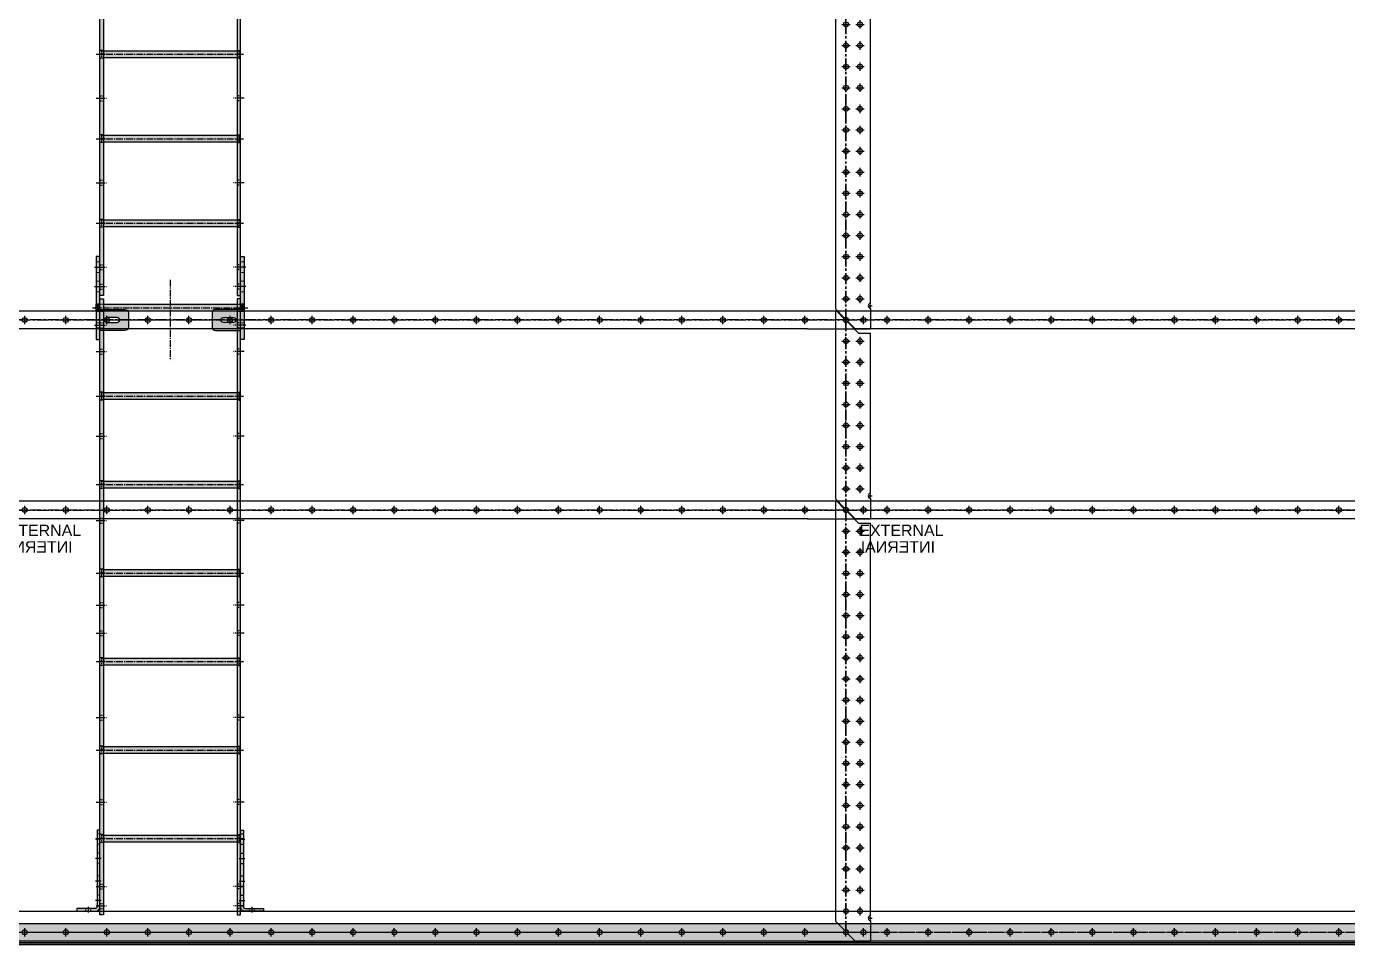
# Model space of a CAD drawing. Header units: millimetres. Extents: x -1425 to 254614, y -45665 to 8786.
# Drawn here: x 9922 to 13675, y -35 to 2574 of the extents above; entities that cross this region are included whole.
import ezdxf

# ---------------------------------------------------------------- set-up
doc = ezdxf.new("R2010")
doc.units = ezdxf.units.MM
doc.header["$PDMODE"] = 4
for name, pattern in [('CENTER', [50.8, 31.75, -6.35, 6.35, -6.35]), ('CENTER2', [28.575, 19.05, -3.175, 3.175, -3.175]), ('HIDDEN', [0.375, 0.25, -0.125]), ('HIDDEN2', [4.7625, 3.175, -1.5875])]:
    doc.linetypes.add(name, pattern=pattern)
doc.layers.get('Defpoints').update_dxf_attribs({"color": 9})
for name, color, linetype in [('Bolt Holes', 7, 'Continuous'), ('CENTRE', 1, 'CENTER'), ('CENTRELINE', 1, 'CENTER'), ('X 0001 M', 7, 'Continuous'), ('X 1001 H', 8, 'HIDDEN'), ('X 1001 M', 8, 'HIDDEN2'), ('X 1104 M - Ladder Rung Hidden', 8, 'HIDDEN2'), ('X 1515 M', 8, 'HIDDEN'), ('X 2001 M', 1, 'CENTER2'), ('X 2106 M - Ladder Bracket Centre', 1, 'CENTER'), ('X 2515 M', 1, 'CENTER'), ('X 3001 D', 5, 'Continuous'), ('X 5001 H', 8, 'Continuous'), ('X 5199 H - Ladder', 255, 'Continuous'), ('X 5199 H_LADDER', 255, 'Continuous')]:
    doc.layers.add(name, color=color, linetype=linetype)
doc.layers.add('X 5999 H', color=7, linetype='Continuous', true_color=0xffffff)
doc.styles.add('BIT STD. 2.0', font='isocpeur.ttf', dxfattribs={"height": 2})
doc.styles.add('GG STD. 1.8', font='arial.ttf', dxfattribs={"height": 1.8})
doc.dimstyles.new('BIT STD. 2.0', dxfattribs={"dimtxt": 2, "dimasz": 2, "dimexe": 1, "dimexo": 0.625, "dimgap": 1, "dimtad": 1, "dimdec": 0, "dimdsep": 46, "dimtxsty": 'BIT STD. 2.0', "dimcen": 0, "dimadec": 0, "dimazin": 0, "dimtfac": 1, "dimtdec": 0, "dimtmove": 0, "dimatfit": 3, "dimfxl": 1, "dimtfill": 1, "dimlwd": -1, "dimlwe": -1, "dimarcsym": 0})

# ---------------------------------------------------------------- blocks, each defined once
blk = doc.blocks.new('*D443')
at = {"color": 0, "transparency": 16777216}
blk.add_line((0, 6586.9), (0, 8141.3), dxfattribs=at)
at = {"layer": 'Defpoints', "color": 0, "transparency": 16777216}
for p in [(0, 7541.3), (0, 6540), (36750, 0)]:
    blk.add_point(p, dxfattribs=at)
at = {"color": 0, "transparency": 16777216, "insert": (-150, 7878.8), "char_height": 150, "attachment_point": 5, "rotation": 90, "style": 'BIT STD. 2.0', "bg_fill": 3, "box_fill_scale": 1.1, "bg_fill_color": 256, "bg_fill_true_color": 13158600, "bg_fill_transparency": 0}
blk.add_mtext('360.0%%D', dxfattribs=at)
blk = doc.blocks.new('*U235')
at = {"layer": 'X 5001 H'}
h = blk.add_hatch(color=8, dxfattribs=at)
h.dxf.hatch_style = 1
h.paths.add_polyline_path([(0, 25), (0, -35), (36850, -35), (36850, 25)])
for p, q in [((0, 25), (36850, 25)), ((0, -35), (36850, -35))]:
    blk.add_line(p, q)
blk.add_lwpolyline([(0, 25), (36850, 25), (36850, -35), (0, -35)], close=True)
at = {"layer": 'X 1515 M', "color": 251, "true_color": 0x636466}
blk.add_line((0, -29), (36850, -29), dxfattribs=at)
at = {"layer": 'X 2515 M'}
blk.add_line((-66, 0), (36916, 0), dxfattribs=at)
blk = doc.blocks.new('*U73')
at = {"layer": 'CENTRELINE', "color": 0, "linetype": 'CENTER2', "transparency": 16777216}
for p, q in [((-12, 0), (-1.4, 0)), ((0, 1.4), (0, 12)), ((1.4, 0), (12, 0)), ((0, -12), (0, -1.4))]:
    blk.add_line(p, q, dxfattribs=at)
at = {"layer": 'CENTRELINE', "color": 0, "linetype": 'Continuous', "transparency": 16777216}
for p, q in [((-0.7, 0), (0.7, 0)), ((0, -0.7), (0, 0.7))]:
    blk.add_line(p, q, dxfattribs=at)
blk = doc.blocks.new('14mm DIA HOLE')
blk.add_circle((0, 0), 7)
at = {"layer": 'CENTRELINE', "linetype": 'CENTER2'}
blk.add_blockref('*U73', (0, 0), dxfattribs=at)
blk = doc.blocks.new('*U229')
blk.add_blockref('14mm DIA HOLE', (0, 0))
blk = doc.blocks.new('*U230')
at = {"layer": 'Bolt Holes', "color": 0, "linetype": 'ByBlock', "lineweight": -2, "transparency": 16777216}
for p in [(0, 0), (116.67, 0), (233.34, 0), (350.01, 0), (466.68, 0), (583.35, 0), (700.02, 0), (816.69, 0), (933.36, 0), (1050.03, 0), (1166.7, 0), (1283.37, 0), (1400.04, 0), (1516.71, 0), (1633.38, 0), (1750.05, 0), (1866.72, 0), (1983.39, 0), (2100.06, 0), (0, -1200), (116.67, -1200), (233.34, -1200), (350.01, -1200), (466.68, -1200), (583.35, -1200), (700.02, -1200), (816.69, -1200), (933.36, -1200), (1050.03, -1200), (1166.7, -1200), (1283.37, -1200), (1400.04, -1200), (1516.71, -1200), (1633.38, -1200), (1750.05, -1200), (1866.72, -1200), (1983.39, -1200), (2100.06, -1200)]:
    blk.add_blockref('*U229', p, dxfattribs=at)
blk = doc.blocks.new('*U78')
blk.add_blockref('14mm DIA HOLE', (0, 0))
blk = doc.blocks.new('*U79')
at = {"color": 0, "linetype": 'ByBlock', "lineweight": -2, "transparency": 16777216}
for p in [(0, 0), (0, -60), (0, -120), (0, -180), (0, -240), (0, -300), (0, -360), (0, -420), (0, -480), (0, -540), (0, -600), (0, -660), (0, -720), (0, -780), (0, -840), (0, -900), (0, -960), (0, -1020), (0, -1080)]:
    blk.add_blockref('*U78', p, dxfattribs=at)
blk = doc.blocks.new('Vertical Seam - D (1200)')
blk.add_blockref('*U79', (0, -60))
blk = doc.blocks.new('*U261')
blk.add_blockref('Vertical Seam - D (1200)', (0, 0))
blk = doc.blocks.new('*U262')
blk.add_blockref('Vertical Seam - D (1200)', (40, 0))
blk = doc.blocks.new('*U161')
blk.add_blockref('Vertical Seam - D (1200)', (0, 0))
blk = doc.blocks.new('*U370')
blk.add_blockref('Vertical Seam - D (1200)', (40, 0))
blk = doc.blocks.new('*U138')
at = {"layer": 'X 2001 M', "color": 0, "transparency": 16777216}
for p, q in [((-4.12, 0), (-0.8, 0)), ((0, 0.8), (0, 4.12)), ((0.8, 0), (4.12, 0)), ((0, -4.12), (0, -0.8))]:
    blk.add_line(p, q, dxfattribs=at)
at = {"layer": 'X 2001 M', "color": 0, "linetype": 'Continuous', "transparency": 16777216}
for p, q in [((-0.4, 0), (0.4, 0)), ((0, -0.4), (0, 0.4))]:
    blk.add_line(p, q, dxfattribs=at)
blk = doc.blocks.new('*U135')
for p, q in [((0, 72), (0, 132)), ((0, 58), (0, 0))]:
    blk.add_line(p, q)
blk.add_arc((0, 65), 7, 90, 270)
at = {"layer": 'X 2001 M'}
blk.add_blockref('*U138', (0, 65), dxfattribs=at)
blk = doc.blocks.new('*U153')
for p, q in [((0, 692), (0, 1188)), ((0, 558), (0, 692)), ((0, 132), (0, 558))]:
    blk.add_line(p, q)
blk = doc.blocks.new('*U140')
for p, q in [((-619.6, 0), (-2493.6, 0)), ((-179.6, 0), (-619.6, 0)), ((-179.6, 0), (-165.6, 0)), ((-165.6, 0), (0, 0))]:
    blk.add_line(p, q)
blk = doc.blocks.new('1200 DD (2101)')
for p, q in [((2423.6, 25), (-30, 25)), ((-30, 25), (-30, -1168.6))]:
    blk.add_line(p, q)
for points in [[(2423.6, 25), (2444.4, 4.2, 0.866025), (2454.2, -5.6), (2485.6, -37), (2520, -37)], [(26.4, -1225), (5.6, -1204.2, 0.866025), (-4.2, -1194.4), (-30, -1168.6)]]:
    blk.add_lwpolyline(points, format="xyb")
at = {"layer": 'Defpoints', "color": 1, "linetype": 'CENTER'}
blk.add_lwpolyline([(0, -1200), (2450, -1200), (2450, 0), (0, 0)], close=True, dxfattribs=at)
for name, p in [('14mm DIA HOLE', (0, 0)), ('14mm DIA HOLE', (50, 0)), ('14mm DIA HOLE', (116.7, 0)), ('*U153', (2520, -1225)), ('*U135', (2520, -1225)), ('14mm DIA HOLE', (50, -1200)), ('14mm DIA HOLE', (116.7, -1200)), ('14mm DIA HOLE', (2450, -1200)), ('14mm DIA HOLE', (2500, -1200)), ('*U140', (2520, -1225))]:
    blk.add_blockref(name, p)
at = {"layer": 'Bolt Holes'}
for name, p in [('*U230', (233.4, 0)), ('*U261', (0, 0)), ('*U262', (0, 0)), ('*U161', (2450, 0)), ('*U370', (2450, 0))]:
    blk.add_blockref(name, p, dxfattribs=at)
at = {"layer": 'Defpoints', "insert": (38.2, -41.7), "char_height": 32.4, "width": 6762.895, "attachment_point": 1, "style": 'GG STD. 1.8'}
blk.add_mtext('EXTERNAL', dxfattribs=at)
at = {"layer": 'Defpoints', "extrusion": (0, 0, -1), "insert": (252.9, -88.6), "char_height": 32.4, "width": 6762.895, "attachment_point": 1, "text_direction": (-1, 0, 0), "style": 'GG STD. 1.8'}
blk.add_mtext('INTERNAL', dxfattribs=at)
blk = doc.blocks.new('*U172')
blk.add_blockref('14mm DIA HOLE', (0, 0))
blk = doc.blocks.new('*U173')
at = {"layer": 'Bolt Holes', "color": 0, "linetype": 'ByBlock', "lineweight": -2, "transparency": 16777216}
for p in [(0, 0), (116.67, 0), (233.34, 0), (350.01, 0), (466.68, 0), (583.35, 0), (700.02, 0), (816.69, 0), (933.36, 0), (1050.03, 0), (1166.7, 0), (1283.37, 0), (1400.04, 0), (1516.71, 0), (1633.38, 0), (1750.05, 0), (1866.72, 0), (1983.39, 0), (2100.06, 0), (0, -540), (116.67, -540), (233.34, -540), (350.01, -540), (466.68, -540), (583.35, -540), (700.02, -540), (816.69, -540), (933.36, -540), (1050.03, -540), (1166.7, -540), (1283.37, -540), (1400.04, -540), (1516.71, -540), (1633.38, -540), (1750.05, -540), (1866.72, -540), (1983.39, -540), (2100.06, -540)]:
    blk.add_blockref('*U172', p, dxfattribs=at)
blk = doc.blocks.new('*U167')
blk.add_blockref('14mm DIA HOLE', (0, 0))
blk = doc.blocks.new('*U168')
at = {"color": 0, "linetype": 'ByBlock', "lineweight": -2, "transparency": 16777216}
for p in [(0, 0), (0, -60), (0, -120), (0, -180), (0, -240), (0, -300), (0, -360), (0, -420)]:
    blk.add_blockref('*U167', p, dxfattribs=at)
blk = doc.blocks.new('Vertical Seam - D (540)')
blk.add_blockref('*U168', (0, -60))
blk = doc.blocks.new('*U171')
blk.add_blockref('Vertical Seam - D (540)', (0, 0))
blk = doc.blocks.new('*U318')
blk.add_blockref('Vertical Seam - D (540)', (40, 0))
blk = doc.blocks.new('*U317')
blk.add_blockref('Vertical Seam - D (540)', (0, 0))
blk = doc.blocks.new('*U336')
blk.add_blockref('Vertical Seam - D (540)', (40, 0))
blk = doc.blocks.new('*U184')
for p, q in [((-619.6, 0), (-2493.6, 0)), ((-179.6, 0), (-619.6, 0)), ((-179.6, 0), (-165.6, 0)), ((-165.6, 0), (0, 0))]:
    blk.add_line(p, q)
blk = doc.blocks.new('*U176')
at = {"layer": 'X 2001 M', "color": 0, "transparency": 16777216}
for p, q in [((-4.12, 0), (-0.8, 0)), ((0, 0.8), (0, 4.12)), ((0.8, 0), (4.12, 0)), ((0, -4.12), (0, -0.8))]:
    blk.add_line(p, q, dxfattribs=at)
at = {"layer": 'X 2001 M', "color": 0, "linetype": 'Continuous', "transparency": 16777216}
for p, q in [((-0.4, 0), (0.4, 0)), ((0, -0.4), (0, 0.4))]:
    blk.add_line(p, q, dxfattribs=at)
blk = doc.blocks.new('*U174')
for p, q in [((0, 72), (0, 132)), ((0, 58), (0, 0))]:
    blk.add_line(p, q)
blk.add_arc((0, 65), 7, 90, 270)
at = {"layer": 'X 2001 M'}
blk.add_blockref('*U176', (0, 65), dxfattribs=at)
blk = doc.blocks.new('*U307')
for p, q in [((0, 692), (0, 840.3)), ((0, 558), (0, 692)), ((0, 444.3), (0, 558))]:
    blk.add_line(p, q)
blk = doc.blocks.new('540 SD')
for p, q in [((2423.6, 25), (-30, 25)), ((-30, 25), (-30, -508.6))]:
    blk.add_line(p, q)
for points in [[(2423.6, 25), (2444.4, 4.2, 0.866025), (2454.2, -5.6), (2485.6, -37), (2520, -37)], [(26.4, -565), (5.6, -544.2, 0.866025), (-4.2, -534.4), (-30, -508.6)]]:
    blk.add_lwpolyline(points, format="xyb")
at = {"layer": 'Defpoints', "color": 1, "linetype": 'CENTER'}
blk.add_lwpolyline([(0, -540), (2450, -540), (2450, 0), (0, 0)], close=True, dxfattribs=at)
for name, p in [('14mm DIA HOLE', (0, 0)), ('14mm DIA HOLE', (50, 0)), ('14mm DIA HOLE', (116.7, 0)), ('*U307', (2520, -877.3)), ('*U174', (2520, -565)), ('14mm DIA HOLE', (50, -540)), ('14mm DIA HOLE', (116.7, -540)), ('14mm DIA HOLE', (2450, -540)), ('14mm DIA HOLE', (2500, -540)), ('*U184', (2520, -565))]:
    blk.add_blockref(name, p)
at = {"layer": 'Bolt Holes'}
for name, p in [('*U173', (233.4, 0)), ('*U171', (0, 0)), ('*U318', (0, 0)), ('*U317', (2450, 0)), ('*U336', (2450, 0))]:
    blk.add_blockref(name, p, dxfattribs=at)
blk = doc.blocks.new('VERTICAL SEAM')
for name, p in [('1200 DD (2101)', (-2450, 2940)), ('540 SD', (-2450, 1740)), ('1200 DD (2101)', (-2450, 1200))]:
    blk.add_blockref(name, p)
blk = doc.blocks.new('*D441')
at = {"color": 0, "transparency": 16777216}
blk.add_line((9187.5, 6661.9), (9187.5, 8216.3), dxfattribs=at)
at = {"layer": 'Defpoints', "color": 0, "transparency": 16777216}
for p in [(9187.5, 7616.3), (9187.5, 6615), (36750, 0)]:
    blk.add_point(p, dxfattribs=at)
at = {"color": 0, "transparency": 16777216, "insert": (9037.5, 7953.8), "char_height": 150, "attachment_point": 5, "rotation": 90, "style": 'BIT STD. 2.0', "bg_fill": 3, "box_fill_scale": 1.1, "bg_fill_color": 256, "bg_fill_true_color": 13158600, "bg_fill_transparency": 0}
blk.add_mtext('270.0%%D', dxfattribs=at)
blk = doc.blocks.new('*D433')
at = {"color": 0, "transparency": 16777216}
for p, q in [((3675, 1751.3), (3675, 2531.3)), ((3675, 1451.3), (3675, 1751.3)), ((3675, 646.9), (3675, 1451.3))]:
    blk.add_line(p, q, dxfattribs=at)
at = {"layer": 'Defpoints', "color": 0, "transparency": 16777216}
for p in [(3675, 2051.3), (3675, 600), (36750, 0)]:
    blk.add_point(p, dxfattribs=at)
at = {"color": 0, "transparency": 16777216, "insert": (3525, 2328.8), "char_height": 150, "attachment_point": 5, "rotation": 90, "style": 'BIT STD. 2.0', "bg_fill": 3, "box_fill_scale": 1.1, "bg_fill_color": 256, "bg_fill_true_color": 13158600, "bg_fill_transparency": 0}
blk.add_mtext('TBC%%D', dxfattribs=at)
blk = doc.blocks.new('*U482')
at = {"layer": 'Defpoints', "color": 0, "linetype": 'CENTER2', "transparency": 16777216}
blk.add_line((0, 114.5), (0, -114.5), dxfattribs=at)
blk = doc.blocks.new('*U483')
at = {"layer": 'Defpoints', "color": 0, "linetype": 'CENTER2', "transparency": 16777216}
blk.add_line((-236, 0), (231.3, 0), dxfattribs=at)
blk = doc.blocks.new('*U476')
at = {"layer": 'CENTRE', "color": 0, "linetype": 'CENTER2', "transparency": 16777216}
blk.add_line((10, 0), (-10, 0), dxfattribs=at)
blk = doc.blocks.new('*U477')
at = {"layer": 'CENTRE', "color": 0, "linetype": 'CENTER2', "transparency": 16777216}
blk.add_line((10, 0), (-10, 0), dxfattribs=at)
blk = doc.blocks.new('*U478')
at = {"layer": 'CENTRE', "color": 0, "linetype": 'CENTER2', "transparency": 16777216}
blk.add_line((10, 0), (-10, 0), dxfattribs=at)
blk = doc.blocks.new('*U479')
at = {"layer": 'CENTRE', "color": 0, "linetype": 'CENTER2', "transparency": 16777216}
blk.add_line((-10, 0), (10, 0), dxfattribs=at)
blk = doc.blocks.new('*U480')
at = {"layer": 'CENTRE', "color": 0, "linetype": 'CENTER2', "transparency": 16777216}
blk.add_line((-10, 0), (10, 0), dxfattribs=at)
blk = doc.blocks.new('*U481')
at = {"layer": 'CENTRE', "color": 0, "linetype": 'CENTER2', "transparency": 16777216}
blk.add_line((-10, 0), (10, 0), dxfattribs=at)
blk = doc.blocks.new('*U484')
at = {"layer": 'CENTRE', "color": 0, "linetype": 'CENTER2', "transparency": 16777216}
blk.add_line((-10, 0), (10, 0), dxfattribs=at)
blk = doc.blocks.new('*U485')
at = {"layer": 'CENTRE', "color": 0, "linetype": 'CENTER2', "transparency": 16777216}
blk.add_line((10, 0), (-10, 0), dxfattribs=at)
blk = doc.blocks.new('LAD-BRKT-MID-01')
at = {"layer": 'X 5001 H'}
h = blk.add_hatch(color=253, dxfattribs=at)
h.dxf.hatch_style = 1
h.paths.add_polyline_path([(-210, -55), (-200, -55), (-200, 180), (-210, 180)])
h = blk.add_hatch(color=253, dxfattribs=at)
h.dxf.hatch_style = 1
h.paths.add_polyline_path([(210, 180), (200, 180), (200, -55), (210, -55)])
at = {"layer": 'X 5001 H', "transparency": 33554687}
h = blk.add_hatch(color=256, dxfattribs=at)
h.dxf.hatch_style = 1
h.set_gradient(color1=(192, 192, 192), color2=(128, 128, 128), rotation=90, name='CYLINDER')
h.paths.add_polyline_path([(-210, 24), (-200, 24), (-200, 46), (-210, 46)])
h = blk.add_hatch(color=256, dxfattribs=at)
h.dxf.hatch_style = 1
h.set_gradient(color1=(192, 192, 192), color2=(128, 128, 128), rotation=90, name='CYLINDER')
h.paths.add_polyline_path([(210, 46), (200, 46), (200, 24), (210, 24)])
at = {"layer": 'X 5001 H'}
h = blk.add_hatch(color=253, dxfattribs=at)
h.dxf.hatch_style = 1
h.paths.add_polyline_path([(-118.8, -20), (-118.8, 20, 0.414214), (-128.8, 30), (-200, 30), (-200, -30), (-128.8, -30, 0.414214)])
edge = h.paths.add_edge_path(flags=16)
edge.add_line((-150.8, 7), (-180.3, 7))
edge.add_arc((-180.3, 0), 7, 90, 270)
edge.add_line((-180.3, -7), (-150.8, -7))
edge.add_arc((-150.8, 0), 7, 270, 450)
h = blk.add_hatch(color=253, dxfattribs=at)
h.dxf.hatch_style = 1
h.paths.add_polyline_path([(118.8, 20), (118.8, -20, 0.414214), (128.8, -30), (200, -30), (200, 30), (128.8, 30, 0.414214)])
edge = h.paths.add_edge_path(flags=16)
edge.add_line((150.8, 7), (180.3, 7))
edge.add_arc((180.3, 0), 7, -90, 90, ccw=False)
edge.add_line((180.3, -7), (150.8, -7))
edge.add_arc((150.8, 0), 7, 90, 270, ccw=False)
at = {"lineweight": 0}
for p, q in [((-200, 46), (-210, 46)), ((200, 46), (210, 46)), ((-210, 24), (-200, 24)), ((210, 24), (200, 24))]:
    blk.add_line(p, q, dxfattribs=at)
for points in [[(-200, 180), (-210, 180), (-210, -55), (-200, -55)], [(200, 180), (210, 180), (210, -55), (200, -55)]]:
    blk.add_lwpolyline(points, close=True)
for points in [[(-200, 30), (-128.8, 30, -0.414214), (-118.8, 20), (-118.8, -20, -0.414214), (-128.8, -30), (-200, -30)], [(-150.8, 7), (-180.3, 7, 1), (-180.3, -7), (-150.8, -7, 1)], [(200, 30), (128.8, 30, 0.414214), (118.8, 20), (118.8, -20, 0.414214), (128.8, -30), (200, -30)], [(150.8, 7), (180.3, 7, -1), (180.3, -7), (150.8, -7, -1)]]:
    blk.add_lwpolyline(points, format="xyb", close=True)
at = {"layer": 'X 1001 H', "lineweight": 0}
for p, q in [((-210, 165), (-200, 165)), ((210, 165), (200, 165)), ((-210, 135), (-200, 135)), ((210, 135), (200, 135)), ((-210, 110), (-200, 110)), ((-210, 80), (-200, 80)), ((210, 110), (200, 110)), ((210, 80), (200, 80)), ((-210, -8), (-200, -8)), ((-210, -22), (-200, -22)), ((210, -8), (200, -8)), ((210, -22), (200, -22))]:
    blk.add_line(p, q, dxfattribs=at)
at = {"layer": 'CENTRE', "linetype": 'CENTER2'}
for name, p in [('*U479', (-205, 150)), ('*U476', (205, 150)), ('*U480', (-205, 95)), ('*U477', (205, 95)), ('*U485', (-205, 35)), ('*U484', (205, 35)), ('*U481', (-205, -15)), ('*U478', (205, -15))]:
    blk.add_blockref(name, p, dxfattribs=at)
at = {"layer": 'Defpoints', "color": 1, "linetype": 'CENTER2'}
for name in ['*U482', '*U483']:
    blk.add_blockref(name, (0, 0), dxfattribs=at)
blk = doc.blocks.new('GALV-LAD-FEET-01 front elev')
at = {"layer": 'X 5999 H'}
h = blk.add_hatch(color=256, dxfattribs=at)
edge = h.paths.add_edge_path()
edge.add_line((-265, 8), (-265, 0))
edge.add_line((-265, 0), (-212, 0))
edge.add_arc((-212, 12), 12, 270, 360)
edge.add_line((-200, 12), (-200, 230))
edge.add_line((-200, 230), (-208, 230))
edge.add_line((-208, 230), (-208, 12))
edge.add_arc((-212, 12), 4, -90, 0, ccw=False)
edge.add_line((-212, 8), (-265, 8))
h = blk.add_hatch(color=256, dxfattribs=at)
edge = h.paths.add_edge_path()
edge.add_line((265, 8), (265, 0))
edge.add_line((265, 0), (212, 0))
edge.add_arc((212, 12), 12, 180, 270, ccw=False)
edge.add_line((200, 12), (200, 230))
edge.add_line((200, 230), (208, 230))
edge.add_line((208, 230), (208, 12))
edge.add_arc((212, 12), 4, 180, 270)
edge.add_line((212, 8), (265, 8))
at = {"layer": 'X 0001 M'}
for points in [[(-265, 8), (-265, 0), (-212, 0, 0.414214), (-200, 12), (-200, 230), (-208, 230), (-208, 12, -0.414214), (-212, 8), (-265, 8)], [(265, 8), (265, 0), (212, 0, -0.414214), (200, 12), (200, 230), (208, 230), (208, 12, 0.414214), (212, 8), (265, 8)]]:
    blk.add_lwpolyline(points, format="xyb", dxfattribs=at)
at = {"layer": 'X 1001 M'}
for p, q in [((-200, 220), (-208, 220)), ((-200, 190), (-208, 190)), ((200, 220), (208, 220)), ((200, 190), (208, 190)), ((-200, 165), (-208, 165)), ((200, 165), (208, 165)), ((-200, 135), (-208, 135)), ((200, 135), (208, 135)), ((-200, 100), (-208, 100)), ((200, 100), (208, 100)), ((-200, 70), (-208, 70)), ((-200, 45), (-208, 45)), ((200, 70), (208, 70)), ((200, 45), (208, 45)), ((-239.5, 0), (-239.5, 8)), ((-225.5, 0), (-225.5, 8)), ((-200, 15), (-208, 15)), ((200, 15), (208, 15)), ((225.5, 0), (225.5, 8)), ((239.5, 0), (239.5, 8))]:
    blk.add_line(p, q, dxfattribs=at)
at = {"layer": 'X 2001 M'}
for p, q in [((-196, 205), (-212, 205)), ((196, 205), (212, 205)), ((-196, 150), (-212, 150)), ((196, 150), (212, 150)), ((-196, 85), (-212, 85)), ((196, 85), (212, 85)), ((-232.5, -4), (-232.5, 12)), ((-196, 30), (-212, 30)), ((196, 30), (212, 30)), ((232.5, -4), (232.5, 12))]:
    blk.add_line(p, q, dxfattribs=at)
blk = doc.blocks.new('GALV-LAD-STND-01 rung front elev')
at = {"layer": 'X 5199 H - Ladder'}
h = blk.add_hatch(color=256, dxfattribs=at)
h.paths.add_polyline_path([(-195, 0), (-195, -10), (-190, -10), (190, -10), (195, -10), (195, 0)])
h.paths.add_polyline_path([(-190, 10), (-194, 10), (-195, 10), (-195, 0), (195, 0), (195, 10), (190, 10)])
at = {"layer": 'X 0001 M'}
for points in [[(-190, 10), (190, 10)], [(190, -10), (-190, -10)]]:
    blk.add_lwpolyline(points, dxfattribs=at)
at = {"layer": 'X 1001 M'}
for p, q in [((-190, 11), (-200, 11)), ((-195, 10), (-190, 10)), ((-194, 10), (-190, 10)), ((190, 11), (200, 11)), ((195, 10), (190, 10)), ((190, 10), (190, 10)), ((-190, -11), (-200, -11)), ((-195, -10), (-190, -10)), ((-194, -10), (-190, -10)), ((195, -10), (190, -10)), ((190, -10), (190, -10)), ((190, -11), (200, -11))]:
    blk.add_line(p, q, dxfattribs=at)
at = {"layer": 'X 1104 M - Ladder Rung Hidden'}
for p, q in [((-195, 10), (-195, -10)), ((195, 10), (195, -10))]:
    blk.add_line(p, q, dxfattribs=at)
at = {"layer": 'X 2001 M'}
blk.add_line((-210.5, 0), (210.5, 0), dxfattribs=at)
at = {"layer": 'X 2106 M - Ladder Bracket Centre'}
for p, q in [((-185, 0), (-202, 0)), ((186, 0), (202, 0))]:
    blk.add_line(p, q, dxfattribs=at)
blk = doc.blocks.new('GALV-LAD-STND-01 rung top front elev')
at = {"layer": 'X 5199 H - Ladder'}
h = blk.add_hatch(color=256, dxfattribs=at)
h.paths.add_polyline_path([(210, 0), (210, 10), (198, 10), (188, 10), (-192, 10), (-202, 10), (-210, 10), (-210, 0)])
h.paths.add_polyline_path([(188, -10), (198, -10), (210, -10), (210, 0), (-210, 0), (-210, -10), (-202, -10), (-192, -10)])
at = {"layer": 'X 0001 M'}
for points in [[(-200, -10), (-210, -10), (-210, 10), (-200, 10)], [(-190, 10), (190, 10)], [(200, 10), (210, 10), (210, -10), (200, -10)], [(190, -10), (-190, -10)]]:
    blk.add_lwpolyline(points, dxfattribs=at)
at = {"layer": 'X 1001 M'}
for p, q in [((-200, 10), (-190, 10)), ((190, 10), (200, 10)), ((-200, -10), (-190, -10)), ((190, -10), (200, -10))]:
    blk.add_line(p, q, dxfattribs=at)
at = {"layer": 'X 2001 M'}
blk.add_line((-220.5, 0), (220.5, 0), dxfattribs=at)
blk = doc.blocks.new('GALV-LAD-STND-01 stringer hole front elev')
at = {"layer": 'X 1001 M'}
for p, q in [((-10, 7), (0, 7)), ((-10, -7), (0, -7))]:
    blk.add_line(p, q, dxfattribs=at)
at = {"layer": 'X 2001 M'}
blk.add_line((-20, 0), (10, 0), dxfattribs=at)
blk = doc.blocks.new('GALV-LAD-STND-01 2.00 ladder front elev_A')
at = {"layer": 'X 5199 H_LADDER'}
for points in [[(-200, 60), (-190, 60), (-190, -2330), (-200, -2330)], [(200, 60), (190, 60), (190, -2330), (200, -2330)]]:
    blk.add_hatch(color=256, dxfattribs=at).paths.add_polyline_path(points)
at = {"layer": 'X 0001 M'}
for points in [[(-200, 60), (-190, 60), (-190, -2330), (-200, -2330)], [(200, 60), (190, 60), (190, -2330), (200, -2330)]]:
    blk.add_lwpolyline(points, close=True, dxfattribs=at)
for name, p in [('GALV-LAD-STND-01 rung top front elev', (0, 35)), ('GALV-LAD-STND-01 stringer hole front elev', (-190, -15)), ('GALV-LAD-STND-01 stringer hole front elev', (-190, -90)), ('GALV-LAD-STND-01 rung front elev', (0, -205)), ('GALV-LAD-STND-01 stringer hole front elev', (-190, -330)), ('GALV-LAD-STND-01 rung front elev', (0, -445)), ('GALV-LAD-STND-01 stringer hole front elev', (-190, -570)), ('GALV-LAD-STND-01 rung front elev', (0, -685)), ('GALV-LAD-STND-01 stringer hole front elev', (-190, -810)), ('GALV-LAD-STND-01 rung front elev', (0, -925)), ('GALV-LAD-STND-01 stringer hole front elev', (-190, -1050)), ('GALV-LAD-STND-01 rung front elev', (0, -1165)), ('GALV-LAD-STND-01 stringer hole front elev', (-190, -1290)), ('GALV-LAD-STND-01 rung front elev', (0, -1405)), ('GALV-LAD-STND-01 stringer hole front elev', (-190, -1530)), ('GALV-LAD-STND-01 rung front elev', (0, -1645)), ('GALV-LAD-STND-01 stringer hole front elev', (-190, -1770)), ('GALV-LAD-STND-01 rung front elev', (0, -1885)), ('GALV-LAD-STND-01 stringer hole front elev', (-190, -2010)), ('GALV-LAD-STND-01 rung front elev', (0, -2125)), ('GALV-LAD-STND-01 stringer hole front elev', (-190, -2250)), ('GALV-LAD-STND-01 stringer hole front elev', (-190, -2305))]:
    blk.add_blockref(name, p, dxfattribs=at)
at = {"layer": 'X 0001 M', "xscale": -1}
for p in [(190, -15), (190, -90), (190, -330), (190, -570), (190, -810), (190, -1050), (190, -1290), (190, -1530), (190, -1770), (190, -2010), (190, -2250), (190, -2305)]:
    blk.add_blockref('GALV-LAD-STND-01 stringer hole front elev', p, dxfattribs=at)
blk = doc.blocks.new('GALV-LAD-STND-01 1.50 ladder front elev')
at = {"layer": 'X 5199 H - Ladder'}
for points in [[(-200, 60), (-190, 60), (-190, -1690), (-200, -1690)], [(200, 60), (190, 60), (190, -1690), (200, -1690)]]:
    blk.add_hatch(color=256, dxfattribs=at).paths.add_polyline_path(points)
at = {"layer": 'X 0001 M'}
for points in [[(-200, 60), (-190, 60), (-190, -1690), (-200, -1690)], [(200, 60), (190, 60), (190, -1690), (200, -1690)]]:
    blk.add_lwpolyline(points, close=True, dxfattribs=at)
for name, p in [('GALV-LAD-STND-01 rung top front elev', (0, 35)), ('GALV-LAD-STND-01 stringer hole front elev', (-190, -15)), ('GALV-LAD-STND-01 stringer hole front elev', (-190, -90)), ('GALV-LAD-STND-01 rung front elev', (0, -216.4)), ('GALV-LAD-STND-01 stringer hole front elev', (-190, -330)), ('GALV-LAD-STND-01 rung front elev', (0, -467.9)), ('GALV-LAD-STND-01 stringer hole front elev', (-190, -570)), ('GALV-LAD-STND-01 rung front elev', (0, -719.3)), ('GALV-LAD-STND-01 stringer hole front elev', (-190, -810)), ('GALV-LAD-STND-01 stringer hole front elev', (-190, -890)), ('GALV-LAD-STND-01 rung front elev', (0, -970.7)), ('GALV-LAD-STND-01 stringer hole front elev', (-190, -1130)), ('GALV-LAD-STND-01 rung front elev', (0, -1222.1)), ('GALV-LAD-STND-01 stringer hole front elev', (-190, -1370)), ('GALV-LAD-STND-01 rung front elev', (0, -1473.6)), ('GALV-LAD-STND-01 stringer hole front elev', (-190, -1610)), ('GALV-LAD-STND-01 stringer hole front elev', (-190, -1665))]:
    blk.add_blockref(name, p, dxfattribs=at)
at = {"layer": 'X 0001 M', "xscale": -1}
for p in [(190, -15), (190, -90), (190, -330), (190, -570), (190, -810), (190, -890), (190, -1130), (190, -1370), (190, -1610), (190, -1665)]:
    blk.add_blockref('GALV-LAD-STND-01 stringer hole front elev', p, dxfattribs=at)
blk = doc.blocks.new('5.5h Access')
blk.add_blockref('LAD-BRKT-MID-01', (530.2, 1680))
at = {"layer": 'X 0001 M'}
for name, p in [('GALV-LAD-STND-01 2.00 ladder front elev_A', (530.2, 4080)), ('GALV-LAD-STND-01 1.50 ladder front elev', (530.2, 1680))]:
    blk.add_blockref(name, p, dxfattribs=at)
at = {"layer": 'X 3001 D'}
blk.add_blockref('GALV-LAD-FEET-01 front elev', (530.2, 0), dxfattribs=at)

msp = doc.modelspace()

# ---------------------------------------------------------------- dimensions: what is measured, and where the dimension line sits
at = {"color": 1}
dim = msp.add_ordinate_dim(feature_location=(0, 6540), offset=(0, 1001.2681), dtype=1, origin=(36750, 0), dimstyle='BIT STD. 2.0', override={"dimdec": 1, "dimlfac": 0.009796, "dimzin": 0, "dimpost": '%%D'}, dxfattribs=at)
dim.commit()
dim.dimension.update_dxf_attribs({"geometry": '*D443', "text_midpoint": (-150, 7878.7681)})

# ---------------------------------------------------------------- next in the draw order: linework, layer by layer
at = {"color": 112}
msp.add_line((-70, 60), (36750, 60), dxfattribs=at)

# ---------------------------------------------------------------- next in the draw order: block references
for name, p in [('VERTICAL SEAM', (12250, 0)), ('VERTICAL SEAM', (14700, 0)), ('*U235', (-70, 0))]:
    msp.add_blockref(name, p)

# ---------------------------------------------------------------- next in the draw order: dimensions: what is measured, and where the dimension line sits
at = {"color": 1}
dim = msp.add_ordinate_dim(feature_location=(9187.5, 6615), offset=(0, 1001.2681), dtype=1, origin=(36750, 0), dimstyle='BIT STD. 2.0', override={"dimdec": 1, "dimlfac": 0.009796, "dimzin": 0, "dimpost": '%%D'}, dxfattribs=at)
dim.commit()
dim.dimension.update_dxf_attribs({"geometry": '*D441', "text_midpoint": (9037.5, 7953.7681)})

# ---------------------------------------------------------------- next in the draw order: dimensions: what is measured, and where the dimension line sits
dim = msp.add_ordinate_dim(feature_location=(3675, 600), offset=(0.0489, 1451.2681), dtype=1, origin=(36750, 0), text='TBC%%D', dimstyle='BIT STD. 2.0', override={"dimdec": 1, "dimlfac": 0.009796, "dimzin": 0, "dimpost": '%%D'}, dxfattribs=at)
dim.commit()
dim.dimension.update_dxf_attribs({"geometry": '*D433', "text_midpoint": (3525.0489, 2328.7681)})

# ---------------------------------------------------------------- next in the draw order: block references
msp.add_blockref('5.5h Access', (9800, 60))

doc.saveas('drawing.dxf')
